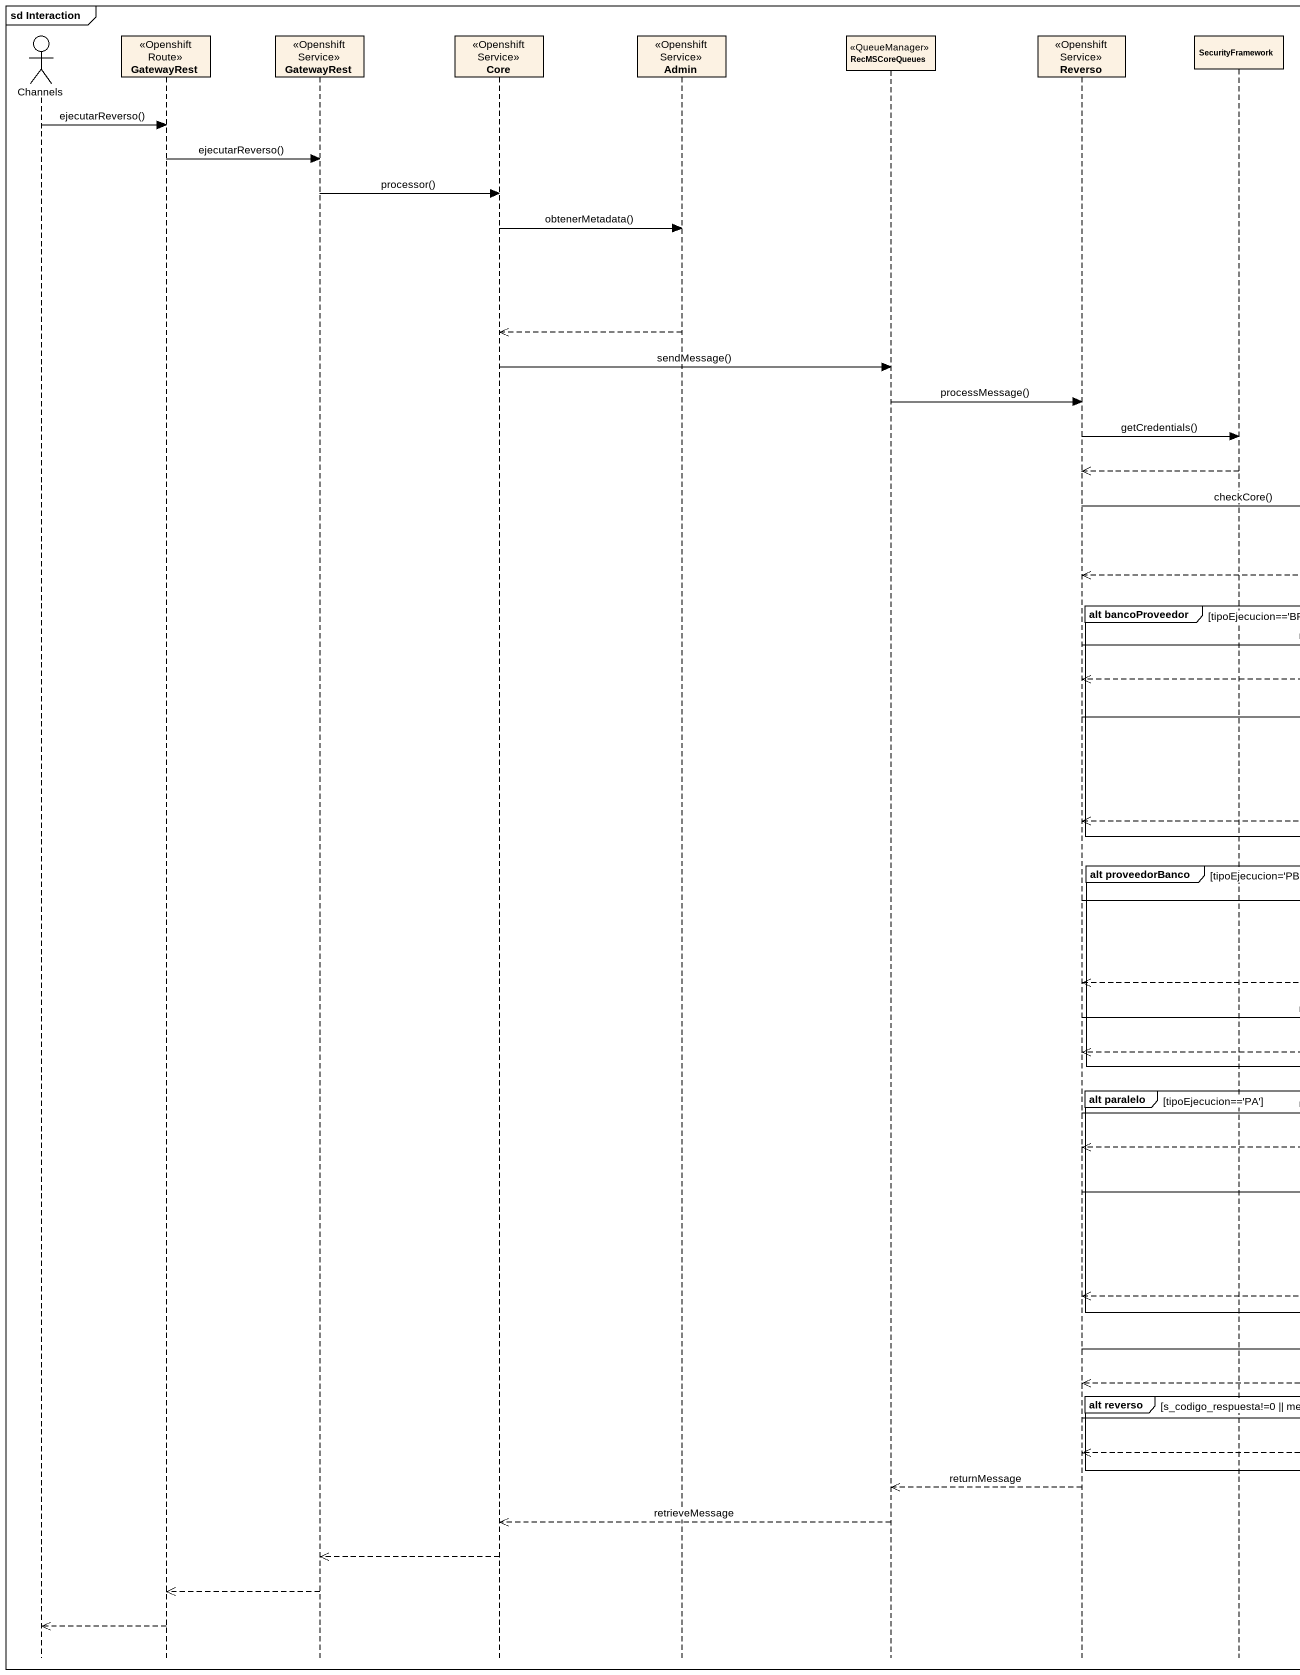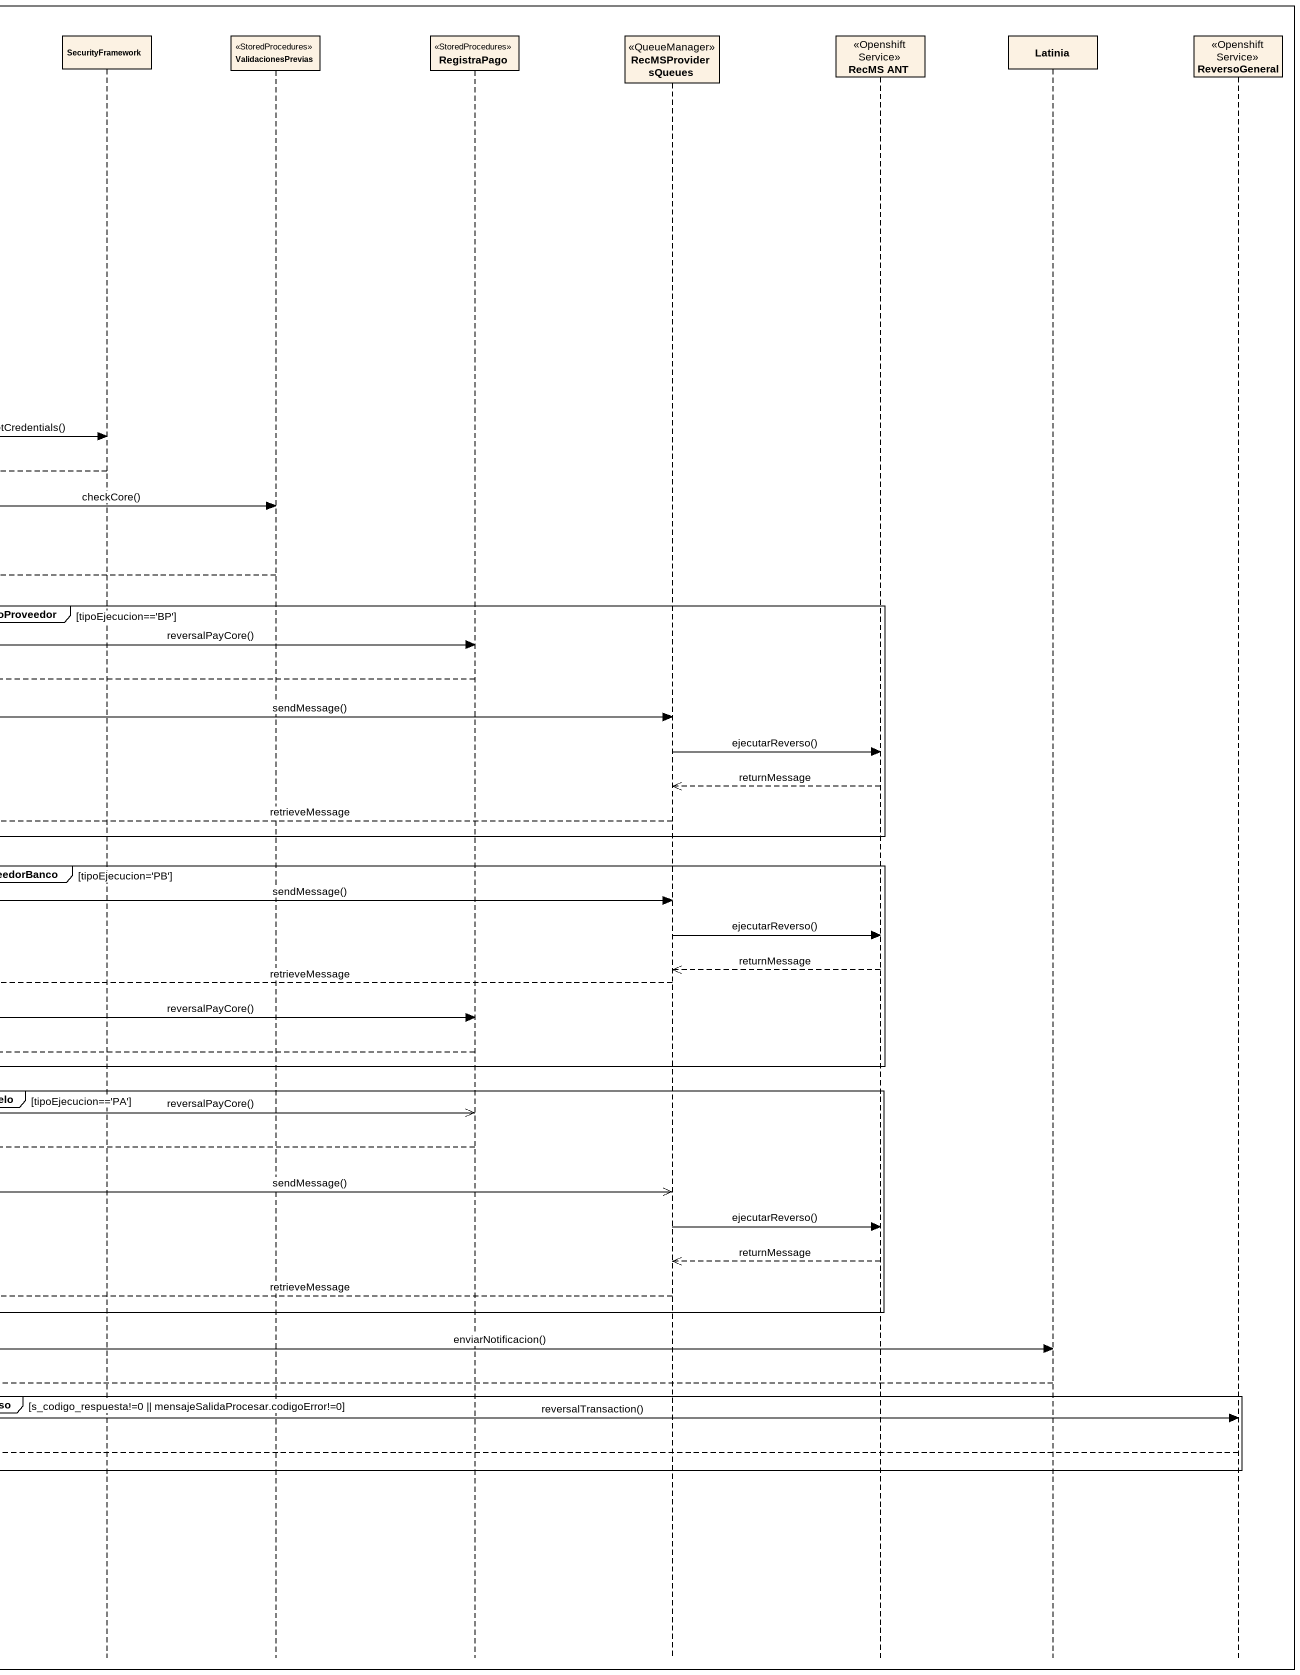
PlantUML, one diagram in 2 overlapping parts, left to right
@startuml
mainframe sd Interaction
hide footbox
actor Channels
participant GatewayRest <<Openshift Route>>
participant "GatewayRest" as GatewayRest_2 <<Openshift Service>>
participant Core <<Openshift Service>>
participant Admin <<Openshift Service>>
participant RecMSCoreQueues <<QueueManager>>
participant Reverso <<Openshift Service>>
participant SecurityFramework
participant ValidacionesPrevias <<StoredProcedures>>
participant RegistraPago <<StoredProcedures>>
participant RecMSProvidersQueues <<QueueManager>>
participant "RecMS ANT" as RecMS_ANT <<Openshift Service>>
participant Latinia
participant ReversoGeneral <<Openshift Service>>

Channels -> GatewayRest : ejecutarReverso()
GatewayRest -> GatewayRest_2 : ejecutarReverso()
GatewayRest_2 -> Core : processor()
Core -> Admin : obtenerMetadata()
Admin -->> Core
Core -> RecMSCoreQueues : sendMessage()
RecMSCoreQueues -> Reverso : processMessage()
Reverso -> SecurityFramework : getCredentials()
SecurityFramework -->> Reverso
Reverso -> ValidacionesPrevias : checkCore()
ValidacionesPrevias -->> Reverso
group alt bancoProveedor [tipoEjecucion=='BP']
  Reverso -> RegistraPago : reversalPayCore()
  RegistraPago -->> Reverso
  Reverso -> RecMSProvidersQueues : sendMessage()
  RecMSProvidersQueues -> RecMS_ANT : ejecutarReverso()
  RecMS_ANT -->> RecMSProvidersQueues : returnMessage
  RecMSProvidersQueues -->> Reverso : retrieveMessage
end
group alt proveedorBanco [tipoEjecucion='PB']
  Reverso -> RecMSProvidersQueues : sendMessage()
  RecMSProvidersQueues -> RecMS_ANT : ejecutarReverso()
  RecMS_ANT -->> RecMSProvidersQueues : returnMessage
  RecMSProvidersQueues -->> Reverso : retrieveMessage
  Reverso -> RegistraPago : reversalPayCore()
  RegistraPago -->> Reverso
end
group alt paralelo [tipoEjecucion=='PA']
  Reverso ->> RegistraPago : reversalPayCore()
  RegistraPago -->> Reverso
  Reverso ->> RecMSProvidersQueues : sendMessage()
  RecMSProvidersQueues -> RecMS_ANT : ejecutarReverso()
  RecMS_ANT -->> RecMSProvidersQueues : returnMessage
  RecMSProvidersQueues -->> Reverso : retrieveMessage
end
Reverso -> Latinia : enviarNotificacion()
Latinia -->> Reverso
group alt reverso [s_codigo_respuesta!=0 || mensajeSalidaProcesar.codigoError!=0]
  Reverso -> ReversoGeneral : reversalTransaction()
  ReversoGeneral -->> Reverso
end
Reverso -->> RecMSCoreQueues : returnMessage
RecMSCoreQueues -->> Core : retrieveMessage
Core -->> GatewayRest_2
GatewayRest_2 -->> GatewayRest
GatewayRest -->> Channels
@enduml
